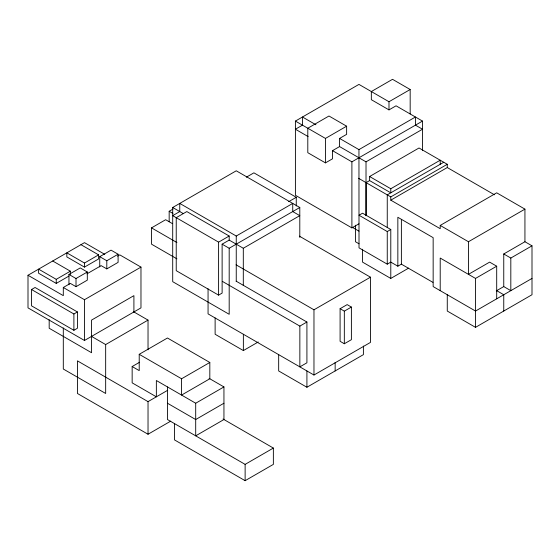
<?xml version="1.0" encoding="UTF-8"?>
<svg xmlns="http://www.w3.org/2000/svg" width="560" height="560" viewBox="0 0 560 560"><rect width="100%" height="100%" fill="white"/><g stroke="black" fill="none" stroke-linecap="round" stroke-linejoin="round"><path stroke-width="0.84" d="M117.586 256.151L119.791 254.877L140.973 267.106L140.973 307.874L84.483 340.48L28 307.874L28 275.261L84.483 242.648L104.769 254.359M358.953 223.811L351.897 227.892L295.407 195.279L295.407 121.086L358.953 84.399L388.99 101.738L410.172 89.509L410.172 113.967M299.796 207.487L229.187 248.255L229.187 314.293L172.704 281.68L172.704 207.487L236.25 170.8L299.796 207.487L299.796 237.384M31.528 289.527L35.063 287.49L77.427 311.948L77.427 328.251L73.892 330.295L31.528 305.83L31.528 289.527L73.892 313.985L77.427 311.948M169.169 221.76L169.169 211.274L172.949 209.09M68.88 276.115L56.245 283.409L38.591 273.224L38.591 269.143L56.245 279.335L70.364 271.18L70.364 274.442M84.483 263.032L98.609 254.877L98.609 258.951L84.483 267.106L66.836 256.914L66.836 252.84L84.483 263.032L84.483 267.106M68.95 284.739L68.95 274.442L80.248 267.918L87.311 271.999L87.311 280.154L76.013 286.671L70.364 283.409L63.301 287.49L63.301 295.645L28 275.261M99.736 266.966L99.736 256.669L111.034 250.145L118.097 254.226L118.097 262.374L106.799 268.898L101.15 265.636L86.905 273.861M176.939 258.853L151.522 244.181L151.522 227.871L165.641 219.716L172.452 223.65M246.337 177.205L253.897 172.837L296.261 197.295L296.261 205.989M68.95 274.442L76.013 278.523L87.311 271.999M99.736 256.669L106.799 260.743L118.097 254.226M295.407 121.086L325.444 138.425L346.626 126.196L346.626 134.351L339.57 138.425L339.57 146.58L366.016 161.847L422.499 129.234L415.443 125.16L415.443 117.005L358.953 149.618L339.57 138.425M410.172 89.509L392.525 79.317L371.343 91.546L371.343 99.701L388.99 109.893L396.053 105.812L422.499 121.086L422.499 150.654M346.626 126.196L328.979 116.004L307.797 128.233L307.797 152.691L325.444 162.883L332.507 158.809L332.507 150.654L339.57 146.58M63.301 287.49L84.483 299.719L140.973 267.106M332.507 150.654L351.897 161.847L422.499 121.086M218.596 242.137L229.187 236.026L229.187 240.1L243.306 248.255L299.796 215.642L292.733 211.568L292.733 203.413L236.25 236.026L179.76 203.413L179.76 211.568L172.704 215.642L218.596 242.137L218.596 295.134L222.124 293.097L222.124 244.174L229.187 240.1M288.701 201.663L296.261 197.295M440.209 164.29L440.209 160.209L390.789 188.748L390.789 192.822L369.607 180.593L369.607 176.519L419.027 147.98L447.272 164.29L447.272 167.552L390.789 200.158L390.789 196.903L447.272 164.29M369.607 180.593L366.072 182.63L366.072 215.243M91.294 336.259L105.665 344.561L148.029 320.103L148.029 349.804M443.744 162.253L387.254 194.859L387.254 227.472M139.216 354.312L167.454 338.002L209.818 362.467L209.818 378.77L181.58 395.073L181.58 378.77L139.216 354.312L139.216 370.615L132.153 366.541L132.153 382.844L156.359 396.823L156.359 380.513L195.699 403.228L223.944 386.925L223.944 419.538L195.699 435.841L195.699 403.228M132.153 366.541L139.587 362.25M390.789 229.509L362.544 213.206L359.016 215.243L387.254 231.553L390.789 229.509L390.789 278.432L408.625 268.135M390.789 200.158L440.209 228.697L440.209 225.435L496.699 192.822L524.937 209.132L524.937 241.738L503.755 253.974L503.755 286.58L496.328 290.871M181.58 378.77L209.818 362.467M170.73 421.141L148.029 434.245L77.427 393.477L77.427 360.864L148.029 401.632L167.699 390.278M358.953 149.618L359.016 247.856L387.254 264.159L390.789 262.122L397.845 266.203L401.38 264.159L432.922 282.373M215.124 317.954L215.124 334.264L243.369 350.567L258.23 341.985M236.054 264.817L313.971 309.799L370.461 277.193L370.461 342.412L313.971 375.025L208.061 313.88L208.061 288.729M299.852 326.109L306.915 322.028L306.915 362.796L299.852 366.87L299.852 326.109L222.355 281.365M340.095 308.7L347.158 304.619L351.393 307.069L351.393 339.682L344.33 343.756L340.095 341.306L340.095 308.7L344.33 311.143L351.393 307.069M440.209 225.435L468.454 241.738L524.937 209.132M223.944 403.228L195.699 419.538L167.454 403.228M440.209 290.661L440.209 258.048L475.517 278.432L496.699 266.203L496.699 298.809M503.755 253.974L510.818 258.048L532 245.819L532 294.735L475.517 327.348L447.272 311.045L447.272 294.735M278.67 354.641L278.67 370.951L306.915 387.254L363.398 354.641L363.398 346.059M532 278.432L475.517 311.045L433.153 286.58L433.153 237.664L397.845 217.28L397.845 266.203M167.454 386.925L167.454 419.538L245.126 464.373L273.364 448.07L273.364 464.38L245.126 480.683L174.517 439.915L174.517 423.612M447.272 167.552L494.452 194.789M524.937 241.738L532 245.819M315.931 124.782L302.47 117.005L302.47 125.16L295.407 129.234L308.126 136.577M369.607 176.519L390.789 188.748M358.505 178.262L390.789 196.903M496.699 266.203L489.636 262.122L468.454 274.351L468.454 241.738M503.755 286.58L510.818 290.661L510.818 258.048M496.328 290.444L503.755 294.735L503.755 311.045M352.177 227.234L358.953 231.147M359.016 243.782L355.481 241.745L355.481 225.218M390.789 278.432L362.544 262.122L362.544 249.249M299.348 236.131L370.461 277.193M229.187 236.026L186.823 211.568L176.232 217.679L176.232 270.676L218.596 295.134M172.704 207.487L183.295 213.605M169.169 211.274L172.949 213.458M222.124 244.174L229.187 248.255M151.522 227.871L176.939 242.55M236.187 281.197L306.915 322.028M80.955 244.685L98.609 254.877M52.71 260.995L70.364 271.18M133.658 311.801L148.029 320.103M209.076 378.343L223.944 386.925M223.041 419.013L273.364 448.07M475.517 278.432L475.517 327.348M401.38 219.611L401.38 264.159M388.99 101.738L388.99 109.893M387.254 231.553L387.254 264.159M366.016 161.847L366.016 215.768M351.897 161.847L351.897 227.892M344.33 311.143L344.33 343.756M335.153 362.369L335.153 370.951M325.444 138.425L325.444 162.883M313.971 309.799L313.971 375.025M306.915 370.951L306.915 387.254M245.126 464.373L245.126 480.683M243.369 334.264L243.369 350.567M243.306 248.255L243.306 285.649M236.25 236.026L236.25 281.575M148.029 401.632L148.029 434.245M133.91 311.948L133.91 295.645L91.546 320.103L91.546 352.716L49.182 328.251L49.182 319.669M106.799 260.743L106.799 268.898M105.665 344.561L105.665 393.477L63.301 369.019L63.301 327.964M84.483 299.719L84.483 340.48M76.013 278.523L76.013 286.671M73.892 313.985L73.892 330.295M56.245 279.335L56.245 283.409"/></g></svg>
